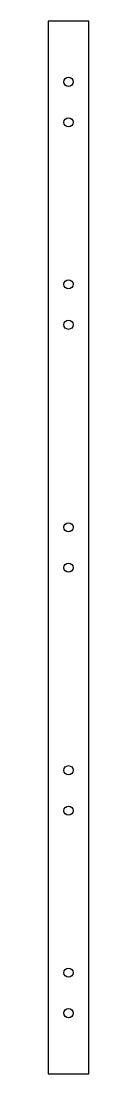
# Model space of a CAD drawing. Header units: inches. Extents: x 0 to 1, y 0 to 26.
import ezdxf

# ---------------------------------------------------------------- set-up
doc = ezdxf.new("R2010")
doc.units = ezdxf.units.IN
doc.header["$MEASUREMENT"] = 0

msp = doc.modelspace()

# ---------------------------------------------------------------- linework, layer by layer
msp.add_lwpolyline([(0, 0), (1, 0), (1, 26), (0, 26)], close=True)
for centre in [(0.5, 24.5), (0.5, 23.5), (0.5, 19.5), (0.5, 18.5), (0.5, 13.5), (0.5, 12.5), (0.5, 7.5), (0.5, 6.5), (0.5, 2.5), (0.5, 1.5)]:
    msp.add_circle(centre, 0.113)

doc.saveas('drawing.dxf')
